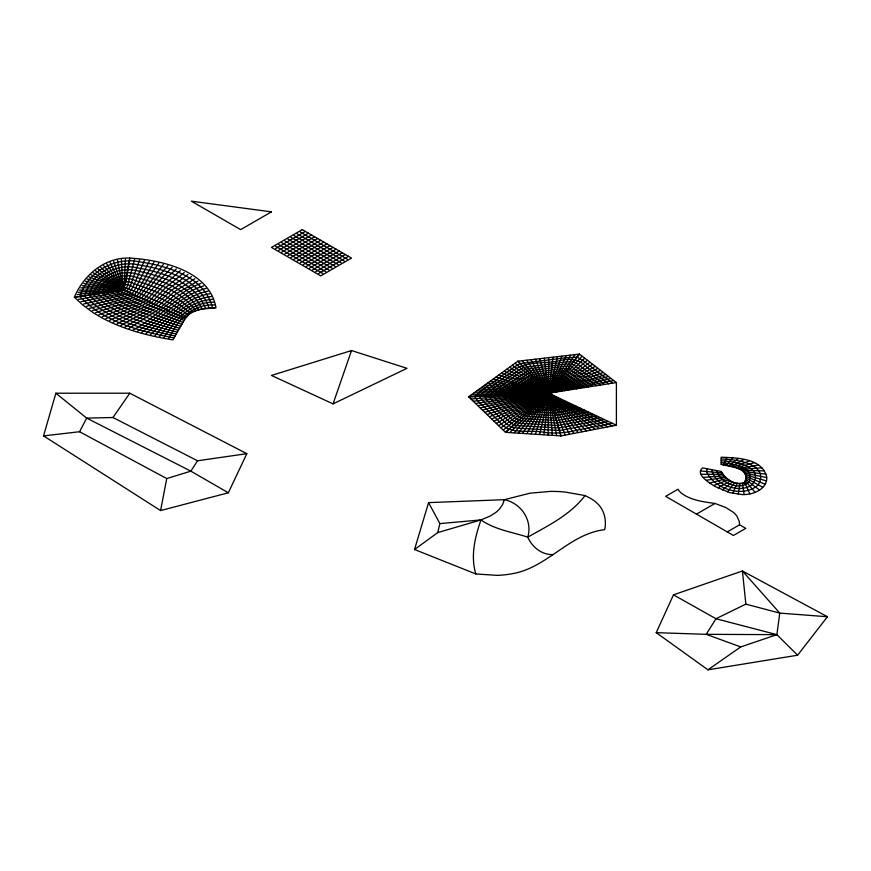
<?xml version="1.0" encoding="UTF-8"?>
<svg xmlns="http://www.w3.org/2000/svg" width="871" height="871" viewBox="0 0 871 871"><rect width="100%" height="100%" fill="white"/><g stroke="black" fill="none" stroke-linecap="round" stroke-linejoin="round"><path stroke-width="1.31" d="M721.155 471.527C725.521 479.464 735.549 486.149 744.618 482.512C746.447 479.268 746.251 474.423 743.899 471.363A9.048 5.226 0 0 0 742.549 470.22L736.137 467.705L721.112 464.341L721.112 457.231C736.79 457.874 762.245 457.983 766.774 477.112C767.493 486.878 757.389 492.866 748.886 494.107A21.056 12.15 0 0 1 742.593 494.619L729.658 492.638L715.472 486.649A76.8 44.345 0 0 1 710.181 483.372C705.869 480.378 695.842 473.095 702.625 467.901L721.112 471.451C725.293 479.137 734.307 485.169 743.268 483.231A3.952 2.286 0 0 0 744.618 482.501C751.521 468.642 730.704 465.952 721.242 464.363M548.164 434.945L548.643 357.763M125.489 259.275L124.313 281.507L123.279 286.875C110.323 295.53 91.945 291.252 77.138 294.681M711.868 469.796C714.187 485.125 740.154 494.064 752.261 484.635C765.794 466.214 733.186 461.184 721.319 460.803M129.703 259.155L126.045 281.692L124.248 287.125C110.769 293.037 95.146 286.984 80.829 287.855M543.918 434.673L553.031 357.252M797.575 655.221L776.888 634.654L779.763 613.097L742.419 570.973L673.468 594.849L656.233 632.662L707.949 669.821L797.575 655.221L827.45 616.744L742.419 570.973L745.859 604.136L779.763 613.097L827.45 616.744M738.314 494.216L739.817 483.634M74.351 297.196L123.628 290.087L129.79 258.077C161.668 260.015 209.639 270.696 216.019 307.866L202.42 308.911L194.146 311.241A23.365 13.49 0 0 0 189.453 313.865L185.218 318.536L172.904 339.875C150.748 336.326 128.69 330.838 108.374 321.127A142.55 82.299 0 0 1 92.054 311.872L82.625 304.872L74.351 297.196C83.616 275.171 104.923 257.021 129.79 258.077M160.58 510.569L166.742 478.571L190.858 471.157L197.543 460.792L246.82 453.671L228.344 492.79L160.58 510.569L43.55 435.892L55.875 393.213L129.79 393.213L246.82 453.671M539.661 434.4L557.418 356.751M414.531 549.514L437.732 532.595L439.877 523.602L428.576 502.621L504.342 499.682L529.982 493.193L550.211 491.407A76.996 44.454 0 0 1 565.225 492.061L585.029 495.566L590.571 498.386A46.958 27.11 0 0 1 597.245 503.384C604.43 509.938 606.652 520.379 604.714 529.666C569.133 533.781 547.14 567.914 512.311 573.684A57.442 33.163 0 0 1 497.221 575.361L475.838 573.956L414.531 549.514L428.576 502.621M134.646 259.297L127.645 285.187L126.48 287.974L124.292 290.141L117.237 292.765L78.455 299.374M707.208 468.925L706.446 471.483C714.035 488.914 743.17 498.604 758.249 484.875C770.214 463.666 734.95 459.148 721.362 459.028M535.415 434.128L548.643 393.213L561.795 356.239M552.758 554.609C541.664 554.892 532.072 546.988 527.782 537.157C532.791 520.39 521.108 503.111 504.342 499.682L502.654 504.44L499.725 508.751A42.701 24.649 0 0 1 495.555 512.627L490.133 516.046L480.977 519.922C475 537.037 470.362 556.09 475.838 573.956M333.049 403.883L351.536 350.545L406.964 368.324L333.049 403.883L271.458 375.434L351.536 350.545M139.621 259.678L130.269 286.036L126.905 291.35L119.447 294.028L80.938 301.714M531.158 433.856L548.643 393.213L566.183 355.738M726.947 457.438L723.67 464.842M737.149 483.372L732.718 493.269M144.553 260.266L133.013 286.962L129.387 292.471L121.853 295.334L83.605 304.023M43.55 435.892L79.566 431.733L86.665 418.113L112.958 417.514L197.543 460.792M526.911 433.584L548.643 393.213L570.57 355.226M149.409 261.05L134.145 291.001L131.859 293.581L124.303 296.652L86.414 306.276M154.189 261.997L136.714 292.057L134.319 294.703L126.785 297.947L89.354 308.476M522.654 433.312L548.643 393.213L574.958 354.726M168.68 338.405L169.562 337.11C178.424 318.938 192.829 303.848 214.506 305.013M123.628 290.087L185.218 318.536C191.522 308.965 204.402 308.214 214.789 307.888M112.958 417.514L129.79 393.213M585.029 495.566C570.592 514.728 548.186 525.594 527.782 537.157C512.115 532.05 494.63 529.622 480.977 519.922L439.877 523.602M158.849 263.107L148.974 277.163L139.262 293.124L136.78 295.824L129.289 299.243L92.413 310.62M518.408 433.039L579.433 354.105L616.396 382.554L616.396 425.222L560.957 435.892L505.518 432.332L468.565 396.773L517.842 361.215L579.433 354.105M579.324 354.257L548.643 393.213L514.151 432.767M164.107 337.567C175.202 319.505 190.956 302.019 213.918 302.139M734.645 482.784L727.459 491.799M163.41 264.359L139.24 296.946L131.804 300.528L95.592 312.7M732.761 457.808L726.229 465.364M159.556 336.652L160.7 335.335C173.264 317.545 189.976 300.724 212.981 299.297M581.97 356.25L548.643 393.213L509.905 432.484M167.853 265.753L155.876 279.395L141.701 298.078L134.352 301.791L98.891 314.725M155.049 335.683C170.324 318.242 187.113 299.156 211.729 296.478M113.219 322.15L144.749 306.744L151.543 302.607L165.653 287.561L184.26 272.525M172.164 267.266L159.23 280.625L144.161 299.21L136.921 303.054L102.31 316.685M117.052 323.827L150.814 306.004L153.993 303.739L168.528 288.954L187.984 274.496M584.615 358.264L548.643 393.213L505.518 432.332M150.585 334.649C168.125 318.089 184.761 297.642 210.151 293.723M505.681 432.19L548.643 393.213L587.239 360.289M176.345 268.91L162.507 281.921L146.622 300.343L139.512 304.295L105.837 318.579M146.176 333.549C165.664 317.795 182.366 296.325 208.267 291.034M503.351 430.002L548.643 393.213L589.874 362.314M722.571 489.959L732.359 481.946M180.384 270.663L162.692 286.211L149.083 301.475L142.125 305.525L109.474 320.397M141.81 332.374C163.138 317.556 179.84 295.117 206.1 288.41M738.488 458.473L728.777 465.909M137.509 331.132C160.558 317.327 177.227 293.995 203.651 285.862M501.043 427.792L548.643 393.213L592.509 364.35M707.949 669.821L740.698 646.935L776.888 634.654L715.984 618.737L673.468 594.849M133.263 329.815C157.934 317.098 174.527 293.004 200.961 283.402M498.735 425.571L548.643 393.213L597.767 368.4M129.093 328.432L158.446 309.445L176.628 293.44L198.022 281.028M191.522 276.575L171.315 290.402L153.35 307.158L120.982 325.438M124.999 326.963L155.898 308.312L174.026 291.905L194.875 278.753M275.617 248.573L305.329 231.414M278.698 250.347L308.41 233.188M281.769 252.122L311.491 234.963M284.85 253.907L314.573 236.749M287.931 255.682L317.654 238.523M291.012 257.457L320.735 240.298M294.093 259.242L323.816 242.084M297.174 261.017L326.897 243.858M300.255 262.792L329.967 245.633M303.337 264.577L333.049 247.418M306.407 266.352L336.13 249.193M309.488 268.126L339.211 250.968M312.569 269.901L342.292 252.742M315.65 271.687L345.373 254.528M318.732 273.461L348.454 256.303M496.437 423.36L595.143 366.375M696.473 514.13L714.949 503.46L725.728 507.466L733.426 512.355A35.395 20.436 0 0 1 737.182 516.601L739.207 521.359L739.588 524.799L745.75 528.359L733.426 535.469L665.673 496.35L677.986 489.241A27.132 15.667 0 0 0 681.166 492.986C690.736 500.39 703.343 501.805 714.949 503.46M727.263 531.909L739.588 524.799M744.063 459.485L731.302 466.475M718.02 487.836L730.312 480.923M494.129 421.139L548.643 393.213L600.402 370.425M745.859 604.136L715.984 618.737L706.218 634.328L656.233 632.662M491.832 418.929L548.643 393.213L603.037 372.45M749.354 460.911L733.796 467.085M489.524 416.708L548.643 393.213L605.672 374.476M713.806 485.495L728.494 479.769M487.227 414.498L548.643 393.213L608.296 376.501M484.918 412.277L548.643 393.213L610.93 378.526M754.21 462.773L736.256 467.738M437.732 532.595L480.977 519.922M709.919 482.98L726.882 478.506M482.621 410.056L548.643 393.213L613.565 380.551M480.313 407.846L548.643 393.213L616.396 382.554M552.628 395.096C540.51 399.049 543.831 386.789 552.628 392.592M556.613 396.98C551.125 398.297 542.121 400.105 539.595 393.409C543.744 388.967 552.301 386.147 556.613 391.961M560.597 398.864C552.356 400.78 538.877 403.632 535.077 393.496C541.305 386.789 554.13 382.609 560.597 391.34M564.582 400.747C553.281 403.153 536.884 407.149 530.287 394.084C538.278 384.775 555.872 378.961 564.582 390.709M568.567 402.631L552.258 405.636L537.265 404.754L534.609 403.404L525.692 394.291C535.752 382.652 557.647 375.292 568.567 390.077M572.552 404.514L552.987 408.118L534.99 407.051L531.8 405.451L521.108 394.509L538.006 382.129L556.395 379.778L560.38 380.213L572.552 389.457M576.537 406.398L553.716 410.611L532.714 409.359L528.991 407.486L516.514 394.726L536.231 380.289L557.69 377.546L562.339 378.047L576.537 388.825M580.522 408.281L554.435 413.094L530.439 411.667L526.182 409.522L513.161 396.98L511.919 394.944L514.826 392.102L534.467 378.439L558.986 375.303L564.299 375.88L580.522 388.194M584.506 410.165L555.165 415.576L528.164 413.975L523.384 411.558L508.729 397.459L507.336 395.151L510.602 391.961L532.693 376.588L560.271 373.06L566.259 373.713L584.506 387.573M588.491 412.048L555.883 418.058L525.888 416.284L520.575 413.594L504.287 397.927L502.741 395.369L506.367 391.819L530.918 374.748L561.566 370.828L568.208 371.547L588.491 386.942M592.476 413.932L556.613 420.541L523.623 418.592L521.25 418.015L517.766 415.641L499.856 398.395L498.158 395.586L502.142 391.689L529.154 372.897L562.862 368.585L568.099 368.575L570.167 369.38L592.476 386.31M596.472 415.815L557.331 423.023L521.348 420.889L518.768 420.268L514.957 417.677L495.425 398.864L493.563 395.804L497.918 391.547L527.38 371.046L564.147 366.343L569.874 366.332L572.127 367.214L596.472 385.69M600.457 417.699L558.061 425.516L519.072 423.197L516.274 422.522L512.159 419.713L490.994 399.343L488.979 396.011L493.694 391.406L520.912 371.775L525.605 369.195L565.442 364.111L571.637 364.1L574.087 365.047L600.457 385.058M604.441 419.572L558.779 427.999L516.797 425.505L513.781 424.776L509.35 421.749L486.551 399.811L484.385 396.229L489.458 391.264L518.789 370.131L523.83 367.355L566.738 361.868L573.412 361.857L576.036 362.869L604.441 384.438M608.426 421.455L559.509 430.492L518.147 428.194L511.277 427.051L506.541 423.785L484.102 402.239L480.433 398.341L479.747 396.447L482.872 392.875L511.8 371.95C524.843 359.875 544.506 364.546 560.282 360.496C569.09 358.612 578.714 358.558 585.127 365.874L608.426 383.806M612.411 423.339L576.286 430.296C565.758 432.941 554.958 433.682 544.179 432.354C529.622 429.174 509.698 435.827 499.366 421.673L477.667 400.747L474.826 396.643L481.01 390.992L514.511 366.833L520.161 363.545L565.203 357.839L577.081 357.186L582.579 360.246L612.411 383.175M758.434 465.103L738.652 468.478M478.016 405.625L548.643 393.213L616.396 425.222M706.403 480.28L725.445 477.177M475.708 403.415L548.643 393.213L611.943 425.952M76.321 296.989L119.338 290.685L122.365 286.907L122.376 284.469L117.443 260.342M473.41 401.193L548.643 393.213L607.697 426.768M761.853 467.836L740.905 469.349M703.398 477.395L724.171 475.806M471.124 398.983L548.643 393.213L603.44 427.585M78.248 292.384C92.239 289.705 110.769 295.04 122.757 286.853L121.407 259.678M468.565 396.773L548.643 393.213L599.194 428.401M468.881 396.773L548.643 393.213L594.937 429.218M471.549 394.792L548.643 393.213L590.68 430.034M701.188 474.281L723.028 474.379M79.501 290.108L115.244 290.032L121.047 288.573L122.016 286.995L121.668 284.632L113.644 261.267M764.346 470.873L742.854 470.427M776.888 634.654L706.218 634.328L740.698 646.935M474.26 392.821L548.643 393.213L586.433 430.862M476.992 390.85L548.643 393.213L582.176 431.678M479.714 388.88L548.643 393.213L577.93 432.495M700.524 470.95L722.015 472.931M765.881 474.129L744.226 471.766M482.447 386.92L548.643 393.213L573.673 433.312M82.255 285.612L115.756 289.183L121.047 288.573L151.543 302.607M485.18 384.949L548.643 393.213L569.427 434.128M721.275 462.588C731.738 463.851 755.865 466.268 748.94 482.055C739.261 491.407 720.154 482.501 716.506 470.656M487.902 382.979L548.643 393.213L565.17 434.945M83.768 283.391L116.05 288.769L121.047 288.573L121.679 287.103L120.993 284.85L110.04 262.443M766.502 477.482L745.053 473.258M174.026 337.937C140.492 331.503 104.226 322.107 79.99 296.608C87.013 272.46 114.145 256.891 138.881 261.681C167.025 265.971 205.001 276.336 212.502 307.931M175.147 335.999C142.975 329.271 108.352 320.005 84.661 296.009C90.279 274.06 115.647 260.059 137.77 264.697C164.804 269.161 199.797 278.883 208.996 308.116M490.634 381.008L548.643 393.213L560.924 435.75M176.258 334.05C145.348 327.082 112.522 317.773 89.125 295.4C93.785 275.715 116.986 263.151 136.671 267.713C162.616 272.362 194.799 281.594 205.523 308.454M85.391 281.191L116.355 288.355L121.047 288.573L121.363 287.223L120.35 285.111L106.665 263.815M177.379 332.112C147.722 324.894 116.681 315.52 93.567 294.79L93.328 293.146C100.132 275.138 121.2 265.557 139.512 271.382C163.062 276.738 190.782 285.634 202.116 308.965M493.367 379.037L548.643 393.213L560.957 435.892M178.501 330.174C150.106 322.706 120.808 313.266 97.998 294.18L97.683 292.721C103.551 276.902 122.31 268.78 138.162 274.452C160.776 279.983 186.209 288.628 198.828 309.684M766.23 480.846L745.511 474.804M179.622 328.236C152.523 320.495 124.901 311.023 102.43 293.571L102.049 292.308C106.97 278.644 123.464 272.068 136.834 277.555C158.555 283.304 181.93 291.85 195.714 310.642M87.122 279.025L116.681 287.953L121.047 288.573L119.763 285.394L103.529 265.361M496.1 377.067L548.643 393.213L556.667 435.489M180.743 326.298C154.951 318.274 128.962 308.77 106.861 292.961L106.404 291.883C110.399 280.32 124.662 275.454 135.538 280.669C156.432 286.722 178.022 295.269 192.861 311.829M181.865 324.36C157.335 315.683 131.848 306.734 110.759 291.458C113.84 281.921 125.914 279.047 134.276 283.815C154.396 290.272 174.548 298.862 190.346 313.244M498.822 375.096L548.643 393.213L552.421 435.217M182.986 322.422C159.72 313.473 136.039 304.349 115.016 290.968C117.258 283.336 127.188 283.053 133.013 286.962C152.447 293.93 171.554 302.564 188.223 314.867M88.973 276.88L121.047 288.573L119.218 285.71L100.611 267.059M764.978 484.134L745.696 476.361M184.097 320.474L140.764 301.333L121.287 291.763L118.804 289.695L120.536 287.702L122.757 286.853L131.565 289.967L161.712 303.304L186.525 316.652M501.554 373.126L548.643 393.213L544.255 358.264M153.993 303.739L185.218 318.536M90.965 274.79L121.047 288.573L97.911 268.867M504.287 371.155L548.643 393.213L539.868 358.776M762.68 487.227L745.75 477.929M79.566 431.733L166.742 478.571M93.11 272.754L121.047 288.573L95.418 270.772M300.255 232.034L347.377 259.242M297.174 233.809L344.295 261.017M294.093 235.584L341.214 262.792M291.012 237.369L338.133 264.577M287.931 239.144L335.052 266.352M284.85 240.919L331.971 268.126M507.009 369.184L548.643 393.213L535.48 359.277M281.769 242.704L328.89 269.901M278.698 244.479L325.819 271.687M275.617 246.253L322.738 273.461M228.344 492.79L190.858 471.157L86.665 418.113L55.875 393.213M509.742 367.214L548.643 393.213L531.092 359.788M759.327 489.981L745.739 479.486M512.475 365.243L548.643 393.213L526.705 360.289M515.207 363.283L548.643 393.213L522.328 360.801M517.962 361.334L548.643 393.213L517.842 361.215M754.983 492.213L745.532 481.042M749.811 493.748L744.618 482.512M744.117 494.434L742.495 483.438M271.458 211.849L240.657 229.628L191.38 201.179L271.458 211.849M302.259 229.628L271.458 247.418L320.735 275.867L351.536 258.077L302.259 229.628"/></g></svg>
